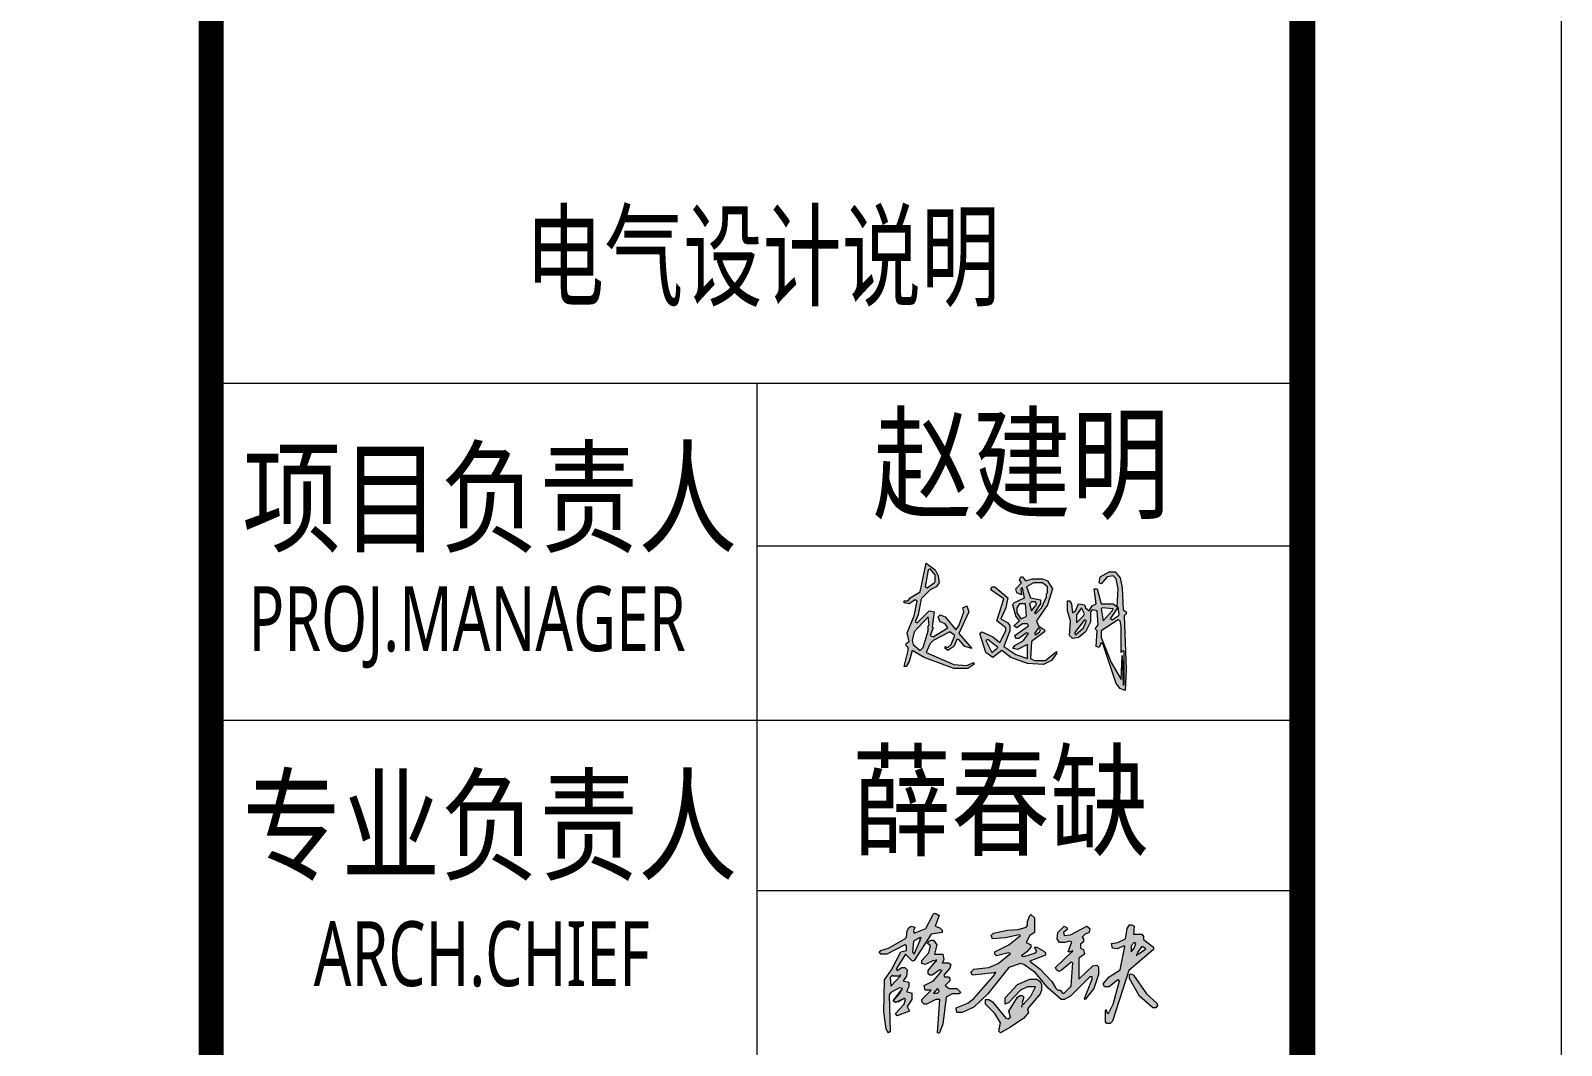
# Model space of a CAD drawing. Header units: inches. Extents: x -3272461 to -2504170, y 403793 to 1071042.
# Drawn here: x -2976309 to -2970402, y 920360 to 924275 of the extents above; entities that cross this region are included whole.
import ezdxf
from ezdxf.enums import TextEntityAlignment as Align

# ---------------------------------------------------------------- set-up
doc = ezdxf.new("R2010")
doc.units = ezdxf.units.IN
doc.header["$LTSCALE"] = 1000
doc.header["$MEASUREMENT"] = 0
doc.linetypes.add('LENGSHUI', pattern=[22, 20, -1, 0, -1])
doc.layers.get('0').update_dxf_attribs({"lineweight": 18})
for name, color, linetype, lineweight in [('0-TK', 4, 'Continuous', 18), ('00签名', 7, 'LENGSHUI', 18), ('PUB_TITLE', 153, 'Continuous', 18), ('图签文字', 4, 'Continuous', 18)]:
    doc.layers.add(name, color=color, linetype=linetype, lineweight=lineweight)
doc.styles.add('-黑体', font='', dxfattribs={"width": 0.7})
doc.styles.add('建筑图签-黑', font='', dxfattribs={"width": 0.7})
doc.styles.get('-黑体').set_extended_font_data('微软雅黑')
doc.styles.get('建筑图签-黑').set_extended_font_data('黑体')

msp = doc.modelspace()

# ---------------------------------------------------------------- hatches: boundary and pattern name
h = msp.add_hatch(color=256)
h.paths.add_polyline_path([(-2972875.6, 920769), (-2972878.6, 920775), (-2972902.6, 920763), (-2972905.6, 920721), (-2972899.6, 920712)], flags=0)
h.paths.add_polyline_path([(-2972824.6, 920868), (-2972818.6, 920871), (-2972803.6, 920862), (-2972818.6, 920820), (-2972800.6, 920814), (-2972791.6, 920805), (-2972791.6, 920796), (-2972833.6, 920790), (-2972899.6, 920688), (-2972905.6, 920685), (-2972932.6, 920712), (-2972968.6, 920655), (-2972965.6, 920649), (-2972947.6, 920661), (-2972935.6, 920661), (-2972926.6, 920652), (-2972929.6, 920628), (-2972941.6, 920610), (-2972920.6, 920604), (-2972920.6, 920586), (-2972929.6, 920568), (-2972908.6, 920562), (-2972908.6, 920538), (-2972926.6, 920511), (-2972917.6, 920493), (-2972965.6, 920475), (-2972971.6, 920484), (-2972938.6, 920520), (-2972932.6, 920538), (-2972938.6, 920541), (-2972959.6, 920529), (-2972971.6, 920526), (-2972980.6, 920532), (-2972956.6, 920559), (-2972944.6, 920580), (-2972956.6, 920583), (-2972989.6, 920565), (-2972995.6, 920556), (-2972992.6, 920412), (-2972998.6, 920409), (-2973007.6, 920424), (-2973016.6, 920490), (-2973013.6, 920613), (-2972986.6, 920652), (-2972950.6, 920721), (-2972929.6, 920727), (-2972929.6, 920745), (-2972935.6, 920748), (-2973004.6, 920712), (-2973028.6, 920712), (-2973034.6, 920721), (-2973028.6, 920727), (-2972998.6, 920736), (-2972935.6, 920772), (-2972929.6, 920778), (-2972926.6, 920802), (-2972920.6, 920814), (-2972911.6, 920820), (-2972896.6, 920817), (-2972902.6, 920802), (-2972899.6, 920793), (-2972854.6, 920811)], flags=0)
h.paths.add_polyline_path([(-2972980.6, 920628), (-2972983.6, 920631), (-2972992.6, 920622), (-2972989.6, 920589), (-2972953.6, 920628)], flags=0)
h.paths.add_polyline_path([(-2972833.6, 920766), (-2972824.6, 920766), (-2972812.6, 920748), (-2972821.6, 920712), (-2972788.6, 920712), (-2972785.6, 920691), (-2972791.6, 920679), (-2972767.6, 920679), (-2972758.6, 920673), (-2972761.6, 920658), (-2972785.6, 920631), (-2972782.6, 920625), (-2972767.6, 920625), (-2972761.6, 920619), (-2972761.6, 920610), (-2972779.6, 920592), (-2972764.6, 920580), (-2972734.6, 920580), (-2972719.6, 920565), (-2972725.6, 920559), (-2972752.6, 920559), (-2972776.6, 920547), (-2972788.6, 920442), (-2972803.6, 920406), (-2972809.6, 920409), (-2972800.6, 920538), (-2972815.6, 920538), (-2972851.6, 920520), (-2972860.6, 920520), (-2972869.6, 920529), (-2972869.6, 920538), (-2972833.6, 920574), (-2972857.6, 920574), (-2972860.6, 920592), (-2972824.6, 920610), (-2972791.6, 920649), (-2972800.6, 920652), (-2972830.6, 920631), (-2972839.6, 920631), (-2972845.6, 920637), (-2972845.6, 920649), (-2972815.6, 920685), (-2972824.6, 920688), (-2972857.6, 920673), (-2972869.6, 920676), (-2972869.6, 920688), (-2972842.6, 920718), (-2972836.6, 920745), (-2972848.6, 920754), (-2972842.6, 920763)], flags=0)
h.paths.add_polyline_path([(-2972806.6, 920577), (-2972809.6, 920580), (-2972824.6, 920562), (-2972809.6, 920562), (-2972803.6, 920568)], flags=0)
h.paths.add_polyline_path([(-2972452.6, 920862), (-2972449.6, 920865), (-2972434.6, 920853), (-2972434.6, 920796), (-2972452.6, 920784), (-2972467.6, 920757), (-2972449.6, 920748), (-2972449.6, 920739), (-2972464.6, 920721), (-2972485.6, 920706), (-2972476.6, 920703), (-2972431.6, 920718), (-2972425.6, 920724), (-2972434.6, 920739), (-2972425.6, 920739), (-2972398.6, 920724), (-2972392.6, 920718), (-2972392.6, 920709), (-2972452.6, 920685), (-2972413.6, 920655), (-2972368.6, 920607), (-2972353.6, 920583), (-2972344.6, 920574), (-2972335.6, 920574), (-2972326.6, 920562), (-2972320.6, 920562), (-2972293.6, 920589), (-2972287.6, 920679), (-2972293.6, 920682), (-2972332.6, 920649), (-2972341.6, 920646), (-2972350.6, 920652), (-2972353.6, 920661), (-2972290.6, 920721), (-2972305.6, 920721), (-2972290.6, 920760), (-2972299.6, 920763), (-2972317.6, 920757), (-2972338.6, 920757), (-2972347.6, 920772), (-2972344.6, 920796), (-2972320.6, 920820), (-2972308.6, 920814), (-2972308.6, 920808), (-2972323.6, 920796), (-2972320.6, 920784), (-2972296.6, 920787), (-2972233.6, 920820), (-2972221.6, 920811), (-2972224.6, 920796), (-2972239.6, 920790), (-2972251.6, 920778), (-2972245.6, 920772), (-2972245.6, 920760), (-2972257.6, 920751), (-2972257.6, 920736), (-2972245.6, 920730), (-2972242.6, 920712), (-2972263.6, 920697), (-2972263.6, 920616), (-2972209.6, 920667), (-2972194.6, 920670), (-2972188.6, 920664), (-2972188.6, 920634), (-2972206.6, 920580), (-2972239.6, 920538), (-2972242.6, 920541), (-2972212.6, 920616), (-2972212.6, 920625), (-2972221.6, 920625), (-2972296.6, 920550), (-2972320.6, 920538), (-2972332.6, 920538), (-2972383.6, 920583), (-2972431.6, 920640), (-2972476.6, 920673), (-2972488.6, 920676), (-2972533.6, 920661), (-2972614.6, 920559), (-2972668.6, 920508), (-2972713.6, 920487), (-2972734.6, 920487), (-2972737.6, 920505), (-2972692.6, 920523), (-2972668.6, 920541), (-2972587.6, 920634), (-2972590.6, 920640), (-2972674.6, 920631), (-2972680.6, 920643), (-2972668.6, 920655), (-2972611.6, 920661), (-2972575.6, 920676), (-2972527.6, 920715), (-2972536.6, 920718), (-2972581.6, 920706), (-2972587.6, 920712), (-2972587.6, 920721), (-2972533.6, 920748), (-2972488.6, 920784), (-2972494.6, 920787), (-2972548.6, 920775), (-2972596.6, 920772), (-2972602.6, 920784), (-2972593.6, 920793), (-2972539.6, 920805), (-2972497.6, 920808), (-2972467.6, 920817), (-2972461.6, 920823), (-2972461.6, 920838)], flags=0)
h.paths.add_polyline_path([(-2972452.6, 920616), (-2972425.6, 920616), (-2972413.6, 920607), (-2972407.6, 920595), (-2972407.6, 920574), (-2972413.6, 920559), (-2972461.6, 920502), (-2972458.6, 920487), (-2972476.6, 920466), (-2972527.6, 920430), (-2972566.6, 920409), (-2972572.6, 920415), (-2972566.6, 920448), (-2972587.6, 920484), (-2972623.6, 920520), (-2972623.6, 920538), (-2972611.6, 920538), (-2972596.6, 920529), (-2972545.6, 920466), (-2972536.6, 920463), (-2972527.6, 920469), (-2972533.6, 920493), (-2972500.6, 920547), (-2972491.6, 920553), (-2972482.6, 920553), (-2972476.6, 920547), (-2972482.6, 920526), (-2972479.6, 920517), (-2972449.6, 920550), (-2972431.6, 920586), (-2972461.6, 920586), (-2972488.6, 920574), (-2972533.6, 920526), (-2972548.6, 920520), (-2972548.6, 920544), (-2972500.6, 920595)], flags=0)
h.paths.add_polyline_path([(-2972068.6, 920826), (-2972059.6, 920826), (-2972050.6, 920820), (-2972053.6, 920790), (-2972020.6, 920790), (-2972014.6, 920781), (-2972014.6, 920769), (-2971975.6, 920739), (-2971975.6, 920730), (-2972071.6, 920649), (-2972134.6, 920454), (-2972143.6, 920445), (-2972155.6, 920445), (-2972161.6, 920451), (-2972161.6, 920493), (-2972158.6, 920499), (-2972155.6, 920487), (-2972149.6, 920484), (-2972131.6, 920520), (-2972107.6, 920610), (-2972113.6, 920613), (-2972146.6, 920586), (-2972164.6, 920586), (-2972170.6, 920598), (-2972146.6, 920625), (-2972104.6, 920652), (-2972086.6, 920742), (-2972089.6, 920745), (-2972116.6, 920733), (-2972134.6, 920736), (-2972137.6, 920754), (-2972113.6, 920757), (-2972083.6, 920772), (-2972077.6, 920811)], flags=0)
h.paths.add_polyline_path([(-2972068.6, 920634), (-2972062.6, 920637), (-2972053.6, 920631), (-2972002.6, 920559), (-2971963.6, 920523), (-2971960.6, 920514), (-2971966.6, 920505), (-2971978.6, 920505), (-2972029.6, 920550), (-2972068.6, 920619)], flags=0)
h.paths.add_polyline_path([(-2972014.6, 920739), (-2972020.6, 920742), (-2972038.6, 920718), (-2972035.6, 920712), (-2972005.6, 920733)], flags=0)
h.paths.add_polyline_path([(-2972044.6, 920754), (-2972050.6, 920757), (-2972062.6, 920745), (-2972062.6, 920721), (-2972050.6, 920736)], flags=0)
at = {"layer": '00签名', "linetype": 'Continuous'}
h = msp.add_hatch(color=256, dxfattribs=at)
h.paths.add_polyline_path([(-2972838, 922117.7), (-2972814.9, 922129.2), (-2972803.4, 922144.6), (-2972807.3, 922171.5), (-2972818.8, 922194.5), (-2972853.3, 922221.4), (-2972876.4, 922110), (-2972914.8, 922087), (-2972922.5, 922075.5), (-2972937.8, 922075.5), (-2972937.8, 922067.8), (-2972918.6, 922064), (-2972895.6, 922079.3), (-2972887.9, 922075.5), (-2972899.4, 922017.9), (-2972926.3, 921952.6), (-2972918.6, 921918), (-2972930.1, 921910.4), (-2972930.1, 921902.7), (-2972922.5, 921895), (-2972922.5, 921883.5), (-2972937.8, 921822), (-2972930.1, 921822), (-2972918.6, 921841.2), (-2972907.1, 921883.5), (-2972861, 921856.6), (-2972745.8, 921814.4), (-2972692.1, 921814.4), (-2972669, 921829.7), (-2972669, 921837.4), (-2972695.9, 921825.9), (-2972745.8, 921829.7), (-2972853.3, 921875.8), (-2972838, 921910.4), (-2972826.5, 921921.9), (-2972761.2, 921956.4), (-2972742, 921941.1), (-2972757.3, 921906.5), (-2972768.9, 921895), (-2972780.4, 921898.8), (-2972780.4, 921891.2), (-2972768.9, 921883.5), (-2972745.8, 921898.8), (-2972734.3, 921925.7), (-2972726.6, 921925.7), (-2972703.6, 921898.8), (-2972676.7, 921891.2), (-2972726.6, 921948.8), (-2972688.2, 922033.2), (-2972695.9, 922056.3), (-2972711.3, 922048.6), (-2972707.4, 922033.2), (-2972726.6, 921979.5), (-2972738.1, 921964.1), (-2972780.4, 922014), (-2972799.6, 922021.7), (-2972807.3, 922014), (-2972799.6, 921994.8), (-2972780.4, 921987.2), (-2972768.9, 921971.8), (-2972826.5, 921937.2), (-2972838, 921941.1), (-2972826.5, 921971.8), (-2972830.3, 921975.6), (-2972822.6, 922033.2), (-2972841.8, 922037.1), (-2972887.9, 921991), (-2972895.6, 921994.8), (-2972884.1, 922021.7), (-2972872.5, 922083.2)], flags=0)
h.paths.add_polyline_path([(-2972857.2, 922129.2), (-2972845.7, 922194.5), (-2972838, 922198.4), (-2972818.8, 922175.3), (-2972818.8, 922148.4), (-2972822.6, 922144.6), (-2972849.5, 922125.4)], flags=0)
h.paths.add_polyline_path([(-2972845.7, 922014), (-2972841.8, 921983.3), (-2972845.7, 921979.5), (-2972845.7, 921960.3), (-2972864.9, 921895), (-2972876.4, 921883.5), (-2972903.3, 921906.5), (-2972907.1, 921921.9), (-2972899.4, 921956.4)], flags=0)
h = msp.add_hatch(color=256, dxfattribs=at)
h.paths.add_polyline_path([(-2972384.9, 922152.3), (-2972404.1, 922160), (-2972442.5, 922160), (-2972469.3, 922152.3), (-2972480.9, 922167.6), (-2972488.5, 922167.6), (-2972492.4, 922156.1), (-2972484.7, 922144.6), (-2972507.7, 922121.6), (-2972503.9, 922106.2), (-2972484.7, 922098.5), (-2972488.5, 922121.6), (-2972480.9, 922125.4), (-2972473.2, 922087), (-2972515.4, 922067.8), (-2972519.3, 922060.1), (-2972507.7, 922017.9), (-2972492.4, 921998.7), (-2972515.4, 921979.5), (-2972503.9, 921971.8), (-2972480.9, 921987.2), (-2972461.7, 921987.2), (-2972457.8, 921979.5), (-2972511.6, 921941.1), (-2972507.7, 921929.6), (-2972496.2, 921929.6), (-2972465.5, 921952.6), (-2972457.8, 921948.8), (-2972477, 921921.9), (-2972511.6, 921902.7), (-2972519.3, 921891.2), (-2972500.1, 921887.3), (-2972461.7, 921906.5), (-2972461.7, 921852.8), (-2972507.7, 921868.1), (-2972553.8, 921898.8), (-2972530.8, 921960.3), (-2972530.8, 921979.5), (-2972538.5, 921991), (-2972565.3, 922006.4), (-2972546.1, 922048.6), (-2972538.5, 922087), (-2972588.4, 922129.2), (-2972599.9, 922129.2), (-2972603.7, 922117.7), (-2972553.8, 922083.2), (-2972580.7, 921998.7), (-2972546.1, 921971.8), (-2972546.1, 921960.3), (-2972569.2, 921914.2), (-2972596.1, 921937.2), (-2972638.3, 921956.4), (-2972646, 921948.8), (-2972622.9, 921875.8), (-2972596.1, 921856.6), (-2972561.5, 921883.5), (-2972526.9, 921856.6), (-2972461.7, 921833.6), (-2972400.2, 921829.7), (-2972369.5, 921845.1), (-2972350.3, 921872), (-2972350.3, 921879.6), (-2972392.5, 921845.1), (-2972434.8, 921845.1), (-2972450.1, 921852.8), (-2972446.3, 921918), (-2972396.4, 921956.4), (-2972396.4, 921964.1), (-2972419.4, 921979.5), (-2972427.1, 921998.7), (-2972384.9, 922060.1), (-2972365.7, 922121.6)], flags=0)
h.paths.add_polyline_path([(-2972465.5, 922129.2), (-2972438.6, 922144.6), (-2972404.1, 922144.6), (-2972384.9, 922129.2), (-2972384.9, 922106.2), (-2972388.7, 922102.4), (-2972388.7, 922090.8), (-2972407.9, 922048.6), (-2972430.9, 922025.6), (-2972434.8, 922029.4), (-2972411.7, 922064), (-2972411.7, 922079.3), (-2972450.1, 922087)], flags=0)
h.paths.add_polyline_path([(-2972469.3, 922064), (-2972465.5, 922017.9), (-2972469.3, 922014), (-2972488.5, 922006.4), (-2972503.9, 922029.4), (-2972503.9, 922048.6), (-2972492.4, 922064)], flags=0)
h.paths.add_polyline_path([(-2972446.3, 922071.6), (-2972430.9, 922071.6), (-2972427.1, 922060.1), (-2972430.9, 922056.3), (-2972446.3, 922037.1), (-2972454, 922064)], flags=0)
h.paths.add_polyline_path([(-2972419.4, 921971.8), (-2972411.7, 921964.1), (-2972415.6, 921956.4), (-2972430.9, 921944.9), (-2972434.8, 921948.8)], flags=0)
h.paths.add_polyline_path([(-2972615.3, 921925.7), (-2972576.9, 921895), (-2972580.7, 921891.2), (-2972599.9, 921875.8), (-2972622.9, 921921.9)], flags=0)
h.paths.add_polyline_path([(-2972192.9, 922121.6), (-2972204.4, 922121.6), (-2972196.7, 922064), (-2972212.1, 922056.3), (-2972223.6, 922037.1), (-2972238.9, 922048.6), (-2972242.8, 922060.1), (-2972265.8, 922064), (-2972277.3, 922037.1), (-2972288.9, 922029.4), (-2972292.7, 922064), (-2972300.4, 922075.5), (-2972308.1, 922075.5), (-2972308.1, 922037.1), (-2972296.5, 921998.7), (-2972300.4, 921941.1), (-2972288.9, 921929.6), (-2972265.8, 921933.4), (-2972238.9, 921956.4), (-2972219.7, 921994.8), (-2972219.7, 922033.2), (-2972212.1, 922040.9), (-2972192.9, 922037.1), (-2972189, 921983.3), (-2972200.5, 921968), (-2972192.9, 921960.3), (-2972196.7, 921898.8), (-2972185.2, 921895), (-2972177.5, 921914.2), (-2972169.8, 921906.5), (-2972119.9, 921756.8), (-2972104.5, 921737.6), (-2972085.3, 921729.9), (-2972081.5, 921810.5), (-2972089.2, 922017.9), (-2972081.5, 922025.6), (-2972081.5, 922033.2), (-2972093, 922040.9), (-2972096.9, 922125.4), (-2972104.5, 922163.8), (-2972123.7, 922186.8), (-2972146.8, 922186.8), (-2972181.3, 922167.6), (-2972185.2, 922144.6), (-2972177.5, 922140.8), (-2972154.5, 922167.6), (-2972131.4, 922171.5), (-2972119.9, 922160), (-2972112.2, 922121.6), (-2972116.1, 922052.4), (-2972131.4, 922064), (-2972177.5, 922064)], flags=0)
h.paths.add_polyline_path([(-2972173.7, 922048.6), (-2972131.4, 922044.8), (-2972135.3, 922037.1), (-2972169.8, 921998.7), (-2972177.5, 922044.8)], flags=0)
h.paths.add_polyline_path([(-2972242.8, 922025.6), (-2972246.6, 922017.9), (-2972273.5, 921991), (-2972273.5, 922021.7), (-2972254.3, 922048.6)], flags=0)
h.paths.add_polyline_path([(-2972112.2, 922052.4), (-2972108.4, 922021.7), (-2972112.2, 922017.9), (-2972135.3, 922002.5), (-2972142.9, 922006.4)], flags=0)
h.paths.add_polyline_path([(-2972235.1, 921998.7), (-2972238.9, 921991), (-2972246.6, 921971.8), (-2972277.3, 921944.9), (-2972281.2, 921952.6), (-2972242.8, 922002.5)], flags=0)
h.paths.add_polyline_path([(-2972112.2, 922002.5), (-2972104.5, 921998.7), (-2972100.7, 921975.6), (-2972100.7, 921875.8), (-2972093, 921883.5), (-2972089.2, 921879.6), (-2972089.2, 921752.9), (-2972093, 921749.1), (-2972096.9, 921864.3), (-2972100.7, 921772.1), (-2972139.1, 921837.4), (-2972177.5, 921933.4), (-2972177.5, 921960.3)], flags=0)

# ---------------------------------------------------------------- linework, layer by layer
at = {"linetype": 'Continuous'}
for points in [[(-2972824.6, 920868), (-2972818.6, 920871), (-2972803.6, 920862), (-2972818.6, 920820), (-2972800.6, 920814), (-2972791.6, 920805), (-2972791.6, 920796), (-2972833.6, 920790), (-2972899.6, 920688), (-2972905.6, 920685), (-2972932.6, 920712), (-2972968.6, 920655), (-2972965.6, 920649), (-2972947.6, 920661), (-2972935.6, 920661), (-2972926.6, 920652), (-2972929.6, 920628), (-2972941.6, 920610), (-2972920.6, 920604), (-2972920.6, 920586), (-2972929.6, 920568), (-2972908.6, 920562), (-2972908.6, 920538), (-2972926.6, 920511), (-2972917.6, 920493), (-2972965.6, 920475), (-2972971.6, 920484), (-2972938.6, 920520), (-2972932.6, 920538), (-2972938.6, 920541), (-2972971.6, 920526), (-2972980.6, 920532), (-2972944.6, 920580), (-2972956.6, 920583), (-2972989.6, 920565), (-2972995.6, 920556), (-2972992.6, 920412), (-2972998.6, 920409), (-2973007.6, 920424), (-2973016.6, 920490), (-2973013.6, 920613), (-2972986.6, 920652), (-2972950.6, 920721), (-2972929.6, 920727), (-2972929.6, 920745), (-2972935.6, 920748), (-2973004.6, 920712), (-2973028.6, 920712), (-2973034.6, 920721), (-2973028.6, 920727), (-2972998.6, 920736), (-2972935.6, 920772), (-2972929.6, 920778), (-2972926.6, 920802), (-2972920.6, 920814), (-2972911.6, 920820), (-2972896.6, 920817), (-2972902.6, 920802), (-2972899.6, 920793), (-2972854.6, 920811), (-2972824.6, 920868)], [(-2972824.6, 920868), (-2972818.6, 920871), (-2972803.6, 920862), (-2972818.6, 920820), (-2972800.6, 920814), (-2972791.6, 920805), (-2972791.6, 920796), (-2972833.6, 920790), (-2972899.6, 920688), (-2972905.6, 920685), (-2972932.6, 920712), (-2972968.6, 920655), (-2972965.6, 920649), (-2972947.6, 920661), (-2972935.6, 920661), (-2972926.6, 920652), (-2972929.6, 920628), (-2972941.6, 920610), (-2972920.6, 920604), (-2972920.6, 920586), (-2972929.6, 920568), (-2972908.6, 920562), (-2972908.6, 920538), (-2972926.6, 920511), (-2972917.6, 920493), (-2972965.6, 920475), (-2972971.6, 920484), (-2972938.6, 920520), (-2972932.6, 920538), (-2972938.6, 920541), (-2972959.6, 920529), (-2972971.6, 920526), (-2972980.6, 920532), (-2972956.6, 920559), (-2972944.6, 920580), (-2972956.6, 920583), (-2972989.6, 920565), (-2972995.6, 920556), (-2972992.6, 920412), (-2972998.6, 920409), (-2973007.6, 920424), (-2973016.6, 920490), (-2973013.6, 920613), (-2972986.6, 920652), (-2972950.6, 920721), (-2972929.6, 920727), (-2972929.6, 920745), (-2972935.6, 920748), (-2973004.6, 920712), (-2973028.6, 920712), (-2973034.6, 920721), (-2973028.6, 920727), (-2972998.6, 920736), (-2972935.6, 920772), (-2972929.6, 920778), (-2972926.6, 920802), (-2972920.6, 920814), (-2972911.6, 920820), (-2972896.6, 920817), (-2972902.6, 920802), (-2972899.6, 920793), (-2972854.6, 920811), (-2972824.6, 920868)], [(-2972452.6, 920862), (-2972449.6, 920865), (-2972434.6, 920853), (-2972434.6, 920796), (-2972452.6, 920784), (-2972467.6, 920757), (-2972449.6, 920748), (-2972449.6, 920739), (-2972464.6, 920721), (-2972485.6, 920706), (-2972476.6, 920703), (-2972431.6, 920718), (-2972425.6, 920724), (-2972434.6, 920739), (-2972425.6, 920739), (-2972398.6, 920724), (-2972392.6, 920718), (-2972392.6, 920709), (-2972452.6, 920685), (-2972413.6, 920655), (-2972368.6, 920607), (-2972353.6, 920583), (-2972344.6, 920574), (-2972335.6, 920574), (-2972326.6, 920562), (-2972320.6, 920562), (-2972293.6, 920589), (-2972287.6, 920679), (-2972293.6, 920682), (-2972332.6, 920649), (-2972341.6, 920646), (-2972350.6, 920652), (-2972353.6, 920661), (-2972290.6, 920721), (-2972305.6, 920721), (-2972290.6, 920760), (-2972299.6, 920763), (-2972317.6, 920757), (-2972338.6, 920757), (-2972347.6, 920772), (-2972344.6, 920796), (-2972320.6, 920820), (-2972308.6, 920814), (-2972308.6, 920808), (-2972323.6, 920796), (-2972320.6, 920784), (-2972296.6, 920787), (-2972233.6, 920820), (-2972221.6, 920811), (-2972224.6, 920796), (-2972239.6, 920790), (-2972251.6, 920778), (-2972245.6, 920772), (-2972245.6, 920760), (-2972257.6, 920751), (-2972257.6, 920736), (-2972245.6, 920730), (-2972242.6, 920712), (-2972263.6, 920697), (-2972263.6, 920616), (-2972209.6, 920667), (-2972194.6, 920670), (-2972188.6, 920664), (-2972188.6, 920634), (-2972206.6, 920580), (-2972239.6, 920538), (-2972242.6, 920541), (-2972212.6, 920616), (-2972212.6, 920625), (-2972221.6, 920625), (-2972296.6, 920550), (-2972320.6, 920538), (-2972332.6, 920538), (-2972383.6, 920583), (-2972431.6, 920640), (-2972476.6, 920673), (-2972488.6, 920676), (-2972533.6, 920661), (-2972614.6, 920559), (-2972668.6, 920508), (-2972713.6, 920487), (-2972734.6, 920487), (-2972737.6, 920505), (-2972692.6, 920523), (-2972668.6, 920541), (-2972587.6, 920634), (-2972590.6, 920640), (-2972674.6, 920631), (-2972680.6, 920643), (-2972668.6, 920655), (-2972611.6, 920661), (-2972575.6, 920676), (-2972527.6, 920715), (-2972536.6, 920718), (-2972581.6, 920706), (-2972587.6, 920712), (-2972587.6, 920721), (-2972533.6, 920748), (-2972488.6, 920784), (-2972494.6, 920787), (-2972548.6, 920775), (-2972596.6, 920772), (-2972602.6, 920784), (-2972593.6, 920793), (-2972539.6, 920805), (-2972497.6, 920808), (-2972467.6, 920817), (-2972461.6, 920823), (-2972461.6, 920838), (-2972452.6, 920862)], [(-2972452.6, 920862), (-2972449.6, 920865), (-2972434.6, 920853), (-2972434.6, 920796), (-2972452.6, 920784), (-2972467.6, 920757), (-2972449.6, 920748), (-2972449.6, 920739), (-2972464.6, 920721), (-2972485.6, 920706), (-2972476.6, 920703), (-2972431.6, 920718), (-2972425.6, 920724), (-2972434.6, 920739), (-2972425.6, 920739), (-2972398.6, 920724), (-2972392.6, 920718), (-2972392.6, 920709), (-2972452.6, 920685), (-2972413.6, 920655), (-2972368.6, 920607), (-2972353.6, 920583), (-2972344.6, 920574), (-2972335.6, 920574), (-2972326.6, 920562), (-2972320.6, 920562), (-2972293.6, 920589), (-2972287.6, 920679), (-2972293.6, 920682), (-2972332.6, 920649), (-2972341.6, 920646), (-2972350.6, 920652), (-2972353.6, 920661), (-2972290.6, 920721), (-2972305.6, 920721), (-2972290.6, 920760), (-2972299.6, 920763), (-2972317.6, 920757), (-2972338.6, 920757), (-2972347.6, 920772), (-2972344.6, 920796), (-2972320.6, 920820), (-2972308.6, 920814), (-2972308.6, 920808), (-2972323.6, 920796), (-2972320.6, 920784), (-2972296.6, 920787), (-2972233.6, 920820), (-2972221.6, 920811), (-2972224.6, 920796), (-2972239.6, 920790), (-2972251.6, 920778), (-2972245.6, 920772), (-2972245.6, 920760), (-2972257.6, 920751), (-2972257.6, 920736), (-2972245.6, 920730), (-2972242.6, 920712), (-2972263.6, 920697), (-2972263.6, 920616), (-2972209.6, 920667), (-2972194.6, 920670), (-2972188.6, 920664), (-2972188.6, 920634), (-2972206.6, 920580), (-2972239.6, 920538), (-2972242.6, 920541), (-2972212.6, 920616), (-2972212.6, 920625), (-2972221.6, 920625), (-2972296.6, 920550), (-2972320.6, 920538), (-2972332.6, 920538), (-2972383.6, 920583), (-2972431.6, 920640), (-2972476.6, 920673), (-2972488.6, 920676), (-2972533.6, 920661), (-2972614.6, 920559), (-2972668.6, 920508), (-2972713.6, 920487), (-2972734.6, 920487), (-2972737.6, 920505), (-2972692.6, 920523), (-2972668.6, 920541), (-2972587.6, 920634), (-2972590.6, 920640), (-2972674.6, 920631), (-2972680.6, 920643), (-2972668.6, 920655), (-2972611.6, 920661), (-2972575.6, 920676), (-2972527.6, 920715), (-2972536.6, 920718), (-2972581.6, 920706), (-2972587.6, 920712), (-2972587.6, 920721), (-2972533.6, 920748), (-2972488.6, 920784), (-2972494.6, 920787), (-2972548.6, 920775), (-2972596.6, 920772), (-2972602.6, 920784), (-2972593.6, 920793), (-2972539.6, 920805), (-2972497.6, 920808), (-2972467.6, 920817), (-2972461.6, 920823), (-2972461.6, 920838), (-2972452.6, 920862)], [(-2972068.6, 920826), (-2972059.6, 920826), (-2972050.6, 920820), (-2972053.6, 920790), (-2972020.6, 920790), (-2972014.6, 920781), (-2972014.6, 920769), (-2971975.6, 920739), (-2971975.6, 920730), (-2972071.6, 920649), (-2972134.6, 920454), (-2972143.6, 920445), (-2972155.6, 920445), (-2972161.6, 920451), (-2972161.6, 920493), (-2972158.6, 920499), (-2972155.6, 920487), (-2972149.6, 920484), (-2972131.6, 920520), (-2972107.6, 920610), (-2972113.6, 920613), (-2972146.6, 920586), (-2972164.6, 920586), (-2972170.6, 920598), (-2972146.6, 920625), (-2972104.6, 920652), (-2972086.6, 920742), (-2972089.6, 920745), (-2972116.6, 920733), (-2972134.6, 920736), (-2972137.6, 920754), (-2972113.6, 920757), (-2972083.6, 920772), (-2972077.6, 920811), (-2972068.6, 920826)], [(-2972068.6, 920826), (-2972059.6, 920826), (-2972050.6, 920820), (-2972053.6, 920790), (-2972020.6, 920790), (-2972014.6, 920781), (-2972014.6, 920769), (-2971975.6, 920739), (-2971975.6, 920730), (-2972071.6, 920649), (-2972134.6, 920454), (-2972143.6, 920445), (-2972155.6, 920445), (-2972161.6, 920451), (-2972161.6, 920493), (-2972158.6, 920499), (-2972155.6, 920487), (-2972149.6, 920484), (-2972131.6, 920520), (-2972107.6, 920610), (-2972113.6, 920613), (-2972146.6, 920586), (-2972164.6, 920586), (-2972170.6, 920598), (-2972146.6, 920625), (-2972104.6, 920652), (-2972086.6, 920742), (-2972089.6, 920745), (-2972116.6, 920733), (-2972134.6, 920736), (-2972137.6, 920754), (-2972113.6, 920757), (-2972083.6, 920772), (-2972077.6, 920811), (-2972068.6, 920826)], [(-2972875.6, 920769), (-2972878.6, 920775), (-2972902.6, 920763), (-2972905.6, 920721), (-2972899.6, 920712), (-2972875.6, 920769)], [(-2972875.6, 920769), (-2972878.6, 920775), (-2972902.6, 920763), (-2972905.6, 920721), (-2972899.6, 920712), (-2972875.6, 920769)], [(-2972872.6, 920775), (-2972875.6, 920778), (-2972875.6, 920772), (-2972872.6, 920775)], [(-2972872.6, 920775), (-2972875.6, 920778), (-2972875.6, 920772), (-2972872.6, 920775)], [(-2972833.6, 920766), (-2972824.6, 920766), (-2972812.6, 920748), (-2972821.6, 920712), (-2972788.6, 920712), (-2972785.6, 920691), (-2972791.6, 920679), (-2972767.6, 920679), (-2972758.6, 920673), (-2972761.6, 920658), (-2972785.6, 920631), (-2972782.6, 920625), (-2972767.6, 920625), (-2972761.6, 920619), (-2972761.6, 920610), (-2972779.6, 920592), (-2972764.6, 920580), (-2972734.6, 920580), (-2972719.6, 920565), (-2972725.6, 920559), (-2972752.6, 920559), (-2972776.6, 920547), (-2972788.6, 920442), (-2972803.6, 920406), (-2972809.6, 920409), (-2972800.6, 920538), (-2972815.6, 920538), (-2972851.6, 920520), (-2972860.6, 920520), (-2972869.6, 920529), (-2972869.6, 920538), (-2972833.6, 920574), (-2972857.6, 920574), (-2972860.6, 920592), (-2972824.6, 920610), (-2972791.6, 920649), (-2972800.6, 920652), (-2972830.6, 920631), (-2972839.6, 920631), (-2972845.6, 920637), (-2972845.6, 920649), (-2972815.6, 920685), (-2972824.6, 920688), (-2972857.6, 920673), (-2972869.6, 920676), (-2972869.6, 920688), (-2972842.6, 920718), (-2972836.6, 920745), (-2972848.6, 920754), (-2972842.6, 920763), (-2972833.6, 920766)], [(-2972833.6, 920766), (-2972824.6, 920766), (-2972812.6, 920748), (-2972821.6, 920712), (-2972788.6, 920712), (-2972785.6, 920691), (-2972791.6, 920679), (-2972767.6, 920679), (-2972758.6, 920673), (-2972761.6, 920658), (-2972785.6, 920631), (-2972782.6, 920625), (-2972767.6, 920625), (-2972761.6, 920619), (-2972761.6, 920610), (-2972779.6, 920592), (-2972764.6, 920580), (-2972734.6, 920580), (-2972719.6, 920565), (-2972725.6, 920559), (-2972752.6, 920559), (-2972776.6, 920547), (-2972788.6, 920442), (-2972803.6, 920406), (-2972809.6, 920409), (-2972800.6, 920538), (-2972815.6, 920538), (-2972851.6, 920520), (-2972860.6, 920520), (-2972869.6, 920529), (-2972869.6, 920538), (-2972833.6, 920574), (-2972857.6, 920574), (-2972860.6, 920592), (-2972824.6, 920610), (-2972791.6, 920649), (-2972800.6, 920652), (-2972830.6, 920631), (-2972839.6, 920631), (-2972845.6, 920637), (-2972845.6, 920649), (-2972815.6, 920685), (-2972824.6, 920688), (-2972857.6, 920673), (-2972869.6, 920676), (-2972869.6, 920688), (-2972842.6, 920718), (-2972836.6, 920745), (-2972848.6, 920754), (-2972842.6, 920763), (-2972833.6, 920766)], [(-2972044.6, 920754), (-2972050.6, 920757), (-2972062.6, 920745), (-2972062.6, 920721), (-2972050.6, 920736), (-2972044.6, 920754)], [(-2972044.6, 920754), (-2972050.6, 920757), (-2972062.6, 920745), (-2972062.6, 920721), (-2972050.6, 920736), (-2972044.6, 920754)], [(-2972812.6, 920688), (-2972815.6, 920691), (-2972815.6, 920685), (-2972812.6, 920688)], [(-2972812.6, 920688), (-2972815.6, 920691), (-2972815.6, 920685), (-2972812.6, 920688)], [(-2972287.6, 920724), (-2972290.6, 920727), (-2972290.6, 920721), (-2972287.6, 920724)], [(-2972287.6, 920724), (-2972290.6, 920727), (-2972290.6, 920721), (-2972287.6, 920724)], [(-2972038.6, 920709), (-2972041.6, 920712), (-2972041.6, 920706), (-2972038.6, 920709)], [(-2972038.6, 920709), (-2972041.6, 920712), (-2972041.6, 920706), (-2972038.6, 920709)], [(-2972014.6, 920739), (-2972020.6, 920742), (-2972038.6, 920718), (-2972035.6, 920712), (-2972005.6, 920733), (-2972014.6, 920739)], [(-2972014.6, 920739), (-2972020.6, 920742), (-2972038.6, 920718), (-2972035.6, 920712), (-2972005.6, 920733), (-2972014.6, 920739)], [(-2972980.6, 920628), (-2972983.6, 920631), (-2972992.6, 920622), (-2972989.6, 920589), (-2972953.6, 920628), (-2972980.6, 920628)], [(-2972980.6, 920628), (-2972983.6, 920631), (-2972992.6, 920622), (-2972989.6, 920589), (-2972953.6, 920628), (-2972980.6, 920628)], [(-2972950.6, 920631), (-2972953.6, 920634), (-2972953.6, 920628), (-2972950.6, 920631)], [(-2972950.6, 920631), (-2972953.6, 920634), (-2972953.6, 920628), (-2972950.6, 920631)], [(-2972584.6, 920640), (-2972587.6, 920643), (-2972587.6, 920637), (-2972584.6, 920640)], [(-2972584.6, 920640), (-2972587.6, 920643), (-2972587.6, 920637), (-2972584.6, 920640)], [(-2972068.6, 920634), (-2972062.6, 920637), (-2972053.6, 920631), (-2972002.6, 920559), (-2971963.6, 920523), (-2971960.6, 920514), (-2971966.6, 920505), (-2971978.6, 920505), (-2972029.6, 920550), (-2972068.6, 920619), (-2972068.6, 920634)], [(-2972068.6, 920634), (-2972062.6, 920637), (-2972053.6, 920631), (-2972002.6, 920559), (-2971963.6, 920523), (-2971960.6, 920514), (-2971966.6, 920505), (-2971978.6, 920505), (-2972029.6, 920550), (-2972068.6, 920619), (-2972068.6, 920634)], [(-2972806.6, 920577), (-2972809.6, 920580), (-2972824.6, 920562), (-2972809.6, 920562), (-2972803.6, 920568), (-2972806.6, 920577)], [(-2972806.6, 920577), (-2972809.6, 920580), (-2972824.6, 920562), (-2972809.6, 920562), (-2972803.6, 920568), (-2972806.6, 920577)], [(-2972452.6, 920616), (-2972425.6, 920616), (-2972413.6, 920607), (-2972407.6, 920595), (-2972407.6, 920574), (-2972413.6, 920559), (-2972461.6, 920502), (-2972458.6, 920487), (-2972476.6, 920466), (-2972527.6, 920430), (-2972566.6, 920409), (-2972572.6, 920415), (-2972566.6, 920448), (-2972587.6, 920484), (-2972623.6, 920520), (-2972623.6, 920538), (-2972611.6, 920538), (-2972596.6, 920529), (-2972545.6, 920466), (-2972536.6, 920463), (-2972527.6, 920469), (-2972533.6, 920493), (-2972500.6, 920547), (-2972491.6, 920553), (-2972482.6, 920553), (-2972476.6, 920547), (-2972482.6, 920526), (-2972479.6, 920517), (-2972449.6, 920550), (-2972431.6, 920586), (-2972461.6, 920586), (-2972488.6, 920574), (-2972533.6, 920526), (-2972548.6, 920520), (-2972548.6, 920544), (-2972500.6, 920595), (-2972452.6, 920616)], [(-2972452.6, 920616), (-2972425.6, 920616), (-2972413.6, 920607), (-2972407.6, 920595), (-2972407.6, 920574), (-2972413.6, 920559), (-2972461.6, 920502), (-2972458.6, 920487), (-2972476.6, 920466), (-2972527.6, 920430), (-2972566.6, 920409), (-2972572.6, 920415), (-2972566.6, 920448), (-2972587.6, 920484), (-2972623.6, 920520), (-2972623.6, 920538), (-2972611.6, 920538), (-2972596.6, 920529), (-2972545.6, 920466), (-2972536.6, 920463), (-2972527.6, 920469), (-2972533.6, 920493), (-2972500.6, 920547), (-2972491.6, 920553), (-2972482.6, 920553), (-2972476.6, 920547), (-2972482.6, 920526), (-2972479.6, 920517), (-2972449.6, 920550), (-2972431.6, 920586), (-2972461.6, 920586), (-2972488.6, 920574), (-2972533.6, 920526), (-2972548.6, 920520), (-2972548.6, 920544), (-2972500.6, 920595), (-2972452.6, 920616)], [(-2972482.6, 920511), (-2972485.6, 920514), (-2972485.6, 920508), (-2972482.6, 920511)], [(-2972482.6, 920511), (-2972485.6, 920514), (-2972485.6, 920508), (-2972482.6, 920511)]]:
    msp.add_lwpolyline(points, dxfattribs=at)
at = {"layer": '0-TK'}
msp.add_lwpolyline([(-2975611.6, 910130.6, 96, 96, 0), (-2975611.6, 950130.6, 96, 96, 0)], format="xyseb", dxfattribs=at)
at = {"layer": '00签名', "linetype": 'Continuous'}
for points in [[(-2972669, 921837.4), (-2972669, 921829.7), (-2972692.1, 921814.4), (-2972745.8, 921814.4), (-2972861, 921856.6), (-2972907.1, 921883.5), (-2972918.6, 921841.2), (-2972930.1, 921822), (-2972937.8, 921822), (-2972922.5, 921883.5), (-2972922.5, 921895), (-2972930.1, 921902.7), (-2972930.1, 921910.4), (-2972918.6, 921918), (-2972926.3, 921952.6), (-2972899.4, 922017.9), (-2972887.9, 922075.5), (-2972895.6, 922079.3), (-2972918.6, 922064), (-2972937.8, 922067.8), (-2972937.8, 922075.5), (-2972922.5, 922075.5), (-2972914.8, 922087), (-2972876.4, 922110), (-2972853.3, 922221.4), (-2972818.8, 922194.5), (-2972807.3, 922171.5), (-2972803.4, 922144.6), (-2972814.9, 922129.2), (-2972838, 922117.7), (-2972872.5, 922083.2), (-2972884.1, 922021.7), (-2972895.6, 921994.8), (-2972887.9, 921991), (-2972841.8, 922037.1), (-2972822.6, 922033.2), (-2972830.3, 921975.6), (-2972826.5, 921971.8), (-2972838, 921941.1), (-2972826.5, 921937.2), (-2972768.9, 921971.8), (-2972780.4, 921987.2), (-2972799.6, 921994.8), (-2972807.3, 922014), (-2972799.6, 922021.7), (-2972780.4, 922014), (-2972738.1, 921964.1), (-2972726.6, 921979.5), (-2972707.4, 922033.2), (-2972711.3, 922048.6), (-2972695.9, 922056.3), (-2972688.2, 922033.2), (-2972726.6, 921948.8), (-2972676.7, 921891.2), (-2972703.6, 921898.8), (-2972726.6, 921925.7), (-2972734.3, 921925.7), (-2972745.8, 921898.8), (-2972768.9, 921883.5), (-2972780.4, 921891.2), (-2972780.4, 921898.8), (-2972768.9, 921895), (-2972757.3, 921906.5), (-2972742, 921941.1), (-2972761.2, 921956.4), (-2972826.5, 921921.9), (-2972838, 921910.4), (-2972853.3, 921875.8), (-2972745.8, 921829.7), (-2972695.9, 921825.9), (-2972669, 921837.4)], [(-2972822.6, 922144.6), (-2972818.8, 922148.4), (-2972818.8, 922175.3), (-2972838, 922198.4), (-2972845.7, 922194.5), (-2972857.2, 922129.2), (-2972849.5, 922125.4), (-2972822.6, 922144.6)], [(-2972350.3, 921879.6), (-2972350.3, 921872), (-2972369.5, 921845.1), (-2972400.2, 921829.7), (-2972461.7, 921833.6), (-2972526.9, 921856.6), (-2972561.5, 921883.5), (-2972596.1, 921856.6), (-2972622.9, 921875.8), (-2972646, 921948.8), (-2972638.3, 921956.4), (-2972596.1, 921937.2), (-2972569.2, 921914.2), (-2972546.1, 921960.3), (-2972546.1, 921971.8), (-2972580.7, 921998.7), (-2972553.8, 922083.2), (-2972603.7, 922117.7), (-2972599.9, 922129.2), (-2972588.4, 922129.2), (-2972538.5, 922087), (-2972546.1, 922048.6), (-2972565.3, 922006.4), (-2972538.5, 921991), (-2972530.8, 921979.5), (-2972530.8, 921960.3), (-2972553.8, 921898.8), (-2972507.7, 921868.1), (-2972461.7, 921852.8), (-2972461.7, 921906.5), (-2972500.1, 921887.3), (-2972519.3, 921891.2), (-2972511.6, 921902.7), (-2972477, 921921.9), (-2972457.8, 921948.8), (-2972465.5, 921952.6), (-2972496.2, 921929.6), (-2972507.7, 921929.6), (-2972511.6, 921941.1), (-2972457.8, 921979.5), (-2972461.7, 921987.2), (-2972480.9, 921987.2), (-2972503.9, 921971.8), (-2972515.4, 921979.5), (-2972492.4, 921998.7), (-2972507.7, 922017.9), (-2972519.3, 922060.1), (-2972515.4, 922067.8), (-2972473.2, 922087), (-2972480.9, 922125.4), (-2972488.5, 922121.6), (-2972484.7, 922098.5), (-2972503.9, 922106.2), (-2972507.7, 922121.6), (-2972484.7, 922144.6), (-2972492.4, 922156.1), (-2972488.5, 922167.6), (-2972480.9, 922167.6), (-2972469.3, 922152.3), (-2972442.5, 922160), (-2972404.1, 922160), (-2972384.9, 922152.3), (-2972365.7, 922121.6), (-2972384.9, 922060.1), (-2972427.1, 921998.7), (-2972419.4, 921979.5), (-2972396.4, 921964.1), (-2972396.4, 921956.4), (-2972446.3, 921918), (-2972450.1, 921852.8), (-2972434.8, 921845.1), (-2972392.5, 921845.1), (-2972350.3, 921879.6)], [(-2972081.5, 922033.2), (-2972081.5, 922025.6), (-2972089.2, 922017.9), (-2972081.5, 921810.5), (-2972085.3, 921729.9), (-2972104.5, 921737.6), (-2972119.9, 921756.8), (-2972169.8, 921906.5), (-2972177.5, 921914.2), (-2972185.2, 921895), (-2972196.7, 921898.8), (-2972192.9, 921960.3), (-2972200.5, 921968), (-2972189, 921983.3), (-2972192.9, 922037.1), (-2972212.1, 922040.9), (-2972219.7, 922033.2), (-2972219.7, 921994.8), (-2972238.9, 921956.4), (-2972265.8, 921933.4), (-2972288.9, 921929.6), (-2972300.4, 921941.1), (-2972296.5, 921998.7), (-2972308.1, 922037.1), (-2972308.1, 922075.5), (-2972300.4, 922075.5), (-2972292.7, 922064), (-2972288.9, 922029.4), (-2972277.3, 922037.1), (-2972265.8, 922064), (-2972242.8, 922060.1), (-2972238.9, 922048.6), (-2972223.6, 922037.1), (-2972212.1, 922056.3), (-2972196.7, 922064), (-2972204.4, 922121.6), (-2972192.9, 922121.6), (-2972177.5, 922064), (-2972131.4, 922064), (-2972116.1, 922052.4), (-2972112.2, 922121.6), (-2972119.9, 922160), (-2972131.4, 922171.5), (-2972154.5, 922167.6), (-2972177.5, 922140.8), (-2972185.2, 922144.6), (-2972181.3, 922167.6), (-2972146.8, 922186.8), (-2972123.7, 922186.8), (-2972104.5, 922163.8), (-2972096.9, 922125.4), (-2972093, 922040.9), (-2972081.5, 922033.2)], [(-2972388.7, 922102.4), (-2972384.9, 922106.2), (-2972384.9, 922129.2), (-2972404.1, 922144.6), (-2972438.6, 922144.6), (-2972465.5, 922129.2), (-2972450.1, 922087), (-2972411.7, 922079.3), (-2972411.7, 922064), (-2972434.8, 922029.4), (-2972430.9, 922025.6), (-2972407.9, 922048.6), (-2972388.7, 922090.8), (-2972388.7, 922102.4)], [(-2972469.3, 922014), (-2972465.5, 922017.9), (-2972469.3, 922064), (-2972492.4, 922064), (-2972503.9, 922048.6), (-2972503.9, 922029.4), (-2972488.5, 922006.4), (-2972469.3, 922014)], [(-2972430.9, 922056.3), (-2972427.1, 922060.1), (-2972430.9, 922071.6), (-2972446.3, 922071.6), (-2972454, 922064), (-2972446.3, 922037.1), (-2972430.9, 922056.3)], [(-2972246.6, 922017.9), (-2972242.8, 922025.6), (-2972254.3, 922048.6), (-2972273.5, 922021.7), (-2972273.5, 921991), (-2972246.6, 922017.9)], [(-2972135.3, 922037.1), (-2972131.4, 922044.8), (-2972173.7, 922048.6), (-2972177.5, 922044.8), (-2972169.8, 921998.7), (-2972135.3, 922037.1)], [(-2972112.2, 922017.9), (-2972108.4, 922021.7), (-2972112.2, 922052.4), (-2972142.9, 922006.4), (-2972135.3, 922002.5), (-2972112.2, 922017.9)], [(-2972845.7, 921979.5), (-2972841.8, 921983.3), (-2972845.7, 922014), (-2972899.4, 921956.4), (-2972907.1, 921921.9), (-2972903.3, 921906.5), (-2972876.4, 921883.5), (-2972864.9, 921895), (-2972845.7, 921960.3), (-2972845.7, 921979.5)], [(-2972238.9, 921991), (-2972235.1, 921998.7), (-2972242.8, 922002.5), (-2972281.2, 921952.6), (-2972277.3, 921944.9), (-2972246.6, 921971.8), (-2972238.9, 921991)], [(-2972093, 921749.1), (-2972089.2, 921752.9), (-2972089.2, 921879.6), (-2972093, 921883.5), (-2972100.7, 921875.8), (-2972100.7, 921975.6), (-2972104.5, 921998.7), (-2972112.2, 922002.5), (-2972177.5, 921960.3), (-2972177.5, 921933.4), (-2972139.1, 921837.4), (-2972100.7, 921772.1), (-2972096.9, 921864.3), (-2972093, 921749.1)], [(-2972580.7, 921891.2), (-2972576.9, 921895), (-2972615.3, 921925.7), (-2972622.9, 921921.9), (-2972599.9, 921875.8), (-2972580.7, 921891.2)], [(-2972415.6, 921956.4), (-2972411.7, 921964.1), (-2972419.4, 921971.8), (-2972434.8, 921948.8), (-2972430.9, 921944.9), (-2972415.6, 921956.4)]]:
    msp.add_lwpolyline(points, dxfattribs=at)
at = {"layer": 'PUB_TITLE'}
for p, q in [((-2975611.6, 922914.7), (-2971402.2, 922914.7)), ((-2975611.6, 922914.7), (-2971402.2, 922914.7)), ((-2975611.6, 922914.7), (-2971402.2, 922914.7)), ((-2973506.9, 922914.7), (-2973506.9, 910130.6)), ((-2973506.9, 922288), (-2971402.2, 922288)), ((-2975611.6, 921614.7), (-2971402.2, 921614.7)), ((-2973506.9, 920958), (-2971402.2, 920958))]:
    msp.add_line(p, q, dxfattribs=at)
msp.add_lwpolyline([(-2970402.2, 909130.6), (-2970402.2, 951130.6), (-3029802.2, 951130.6), (-3029802.2, 909130.6)], close=True, dxfattribs=at)
msp.add_lwpolyline([(-2971402.2, 910130.6, 100, 100, 0), (-2971402.2, 950130.6, 100, 100, 0), (-3027302.2, 950130.6, 100, 100, 0), (-3027302.2, 910130.6, 100, 100, 0)], format="xyseb", close=True, dxfattribs=at)

# ---------------------------------------------------------------- texts
at = {"style": '-黑体'}
for s, height, width, p in [('赵建明', 350, 0.8, (-2973058.3, 922603.3)), ('项目负责人', 350, 0.8, (-2975491.7, 922473.4)), ('PROJ.MANAGER', 250, 0.7, (-2975467.7, 922006.5)), ('薛春缺', 350, 0.8, (-2973139.1, 921303.3)), ('专业负责人', 350, 0.8, (-2975491.7, 921208.9)), ('ARCH.CHIEF', 250, 0.7, (-2975216.1, 920714.2))]:
    msp.add_text(s, height=height, dxfattribs=dict(at, width=width)).set_placement(p, align=Align.MIDDLE_LEFT)
at = {"layer": '图签文字', "color": 4, "style": '建筑图签-黑', "width": 0.7}
msp.add_text('电气设计说明', height=320, dxfattribs=at).set_placement((-2973484.4, 923246), align=Align.CENTER)

doc.saveas('drawing.dxf')
